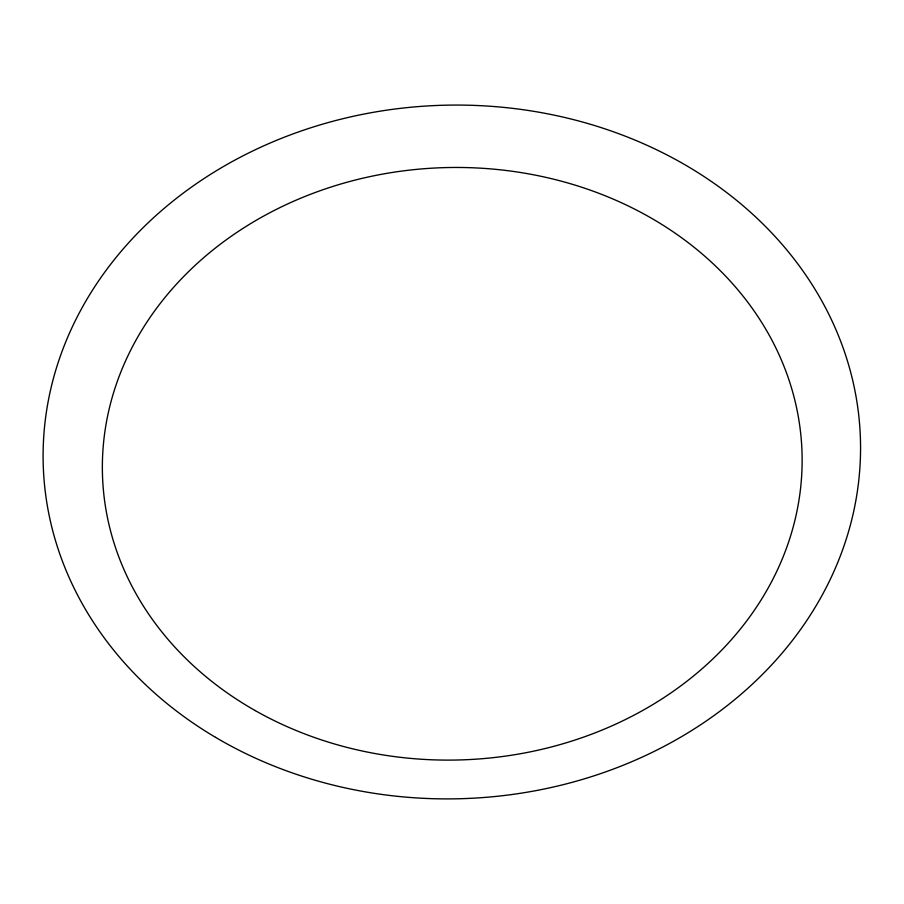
<?xml version="1.0" encoding="UTF-8"?>
<svg xmlns="http://www.w3.org/2000/svg" width="904" height="904" viewBox="0 0 904 904"><rect width="100%" height="100%" fill="white"/><g stroke="black" fill="none" stroke-linecap="round" stroke-linejoin="round"><path stroke-width="1.36" d="M215.525 737.336A408.8 346.831 -2 0 0 858.8 480.182A408.8 346.831 -2 0 0 281.167 138.448A408.8 346.831 -2 0 0 215.525 737.336M255.177 710.567A349.95 296.252 -2 0 0 801.159 482.442A349.95 296.252 -2 0 0 300.399 198.338A349.95 296.252 -2 0 0 255.177 710.567"/></g></svg>
